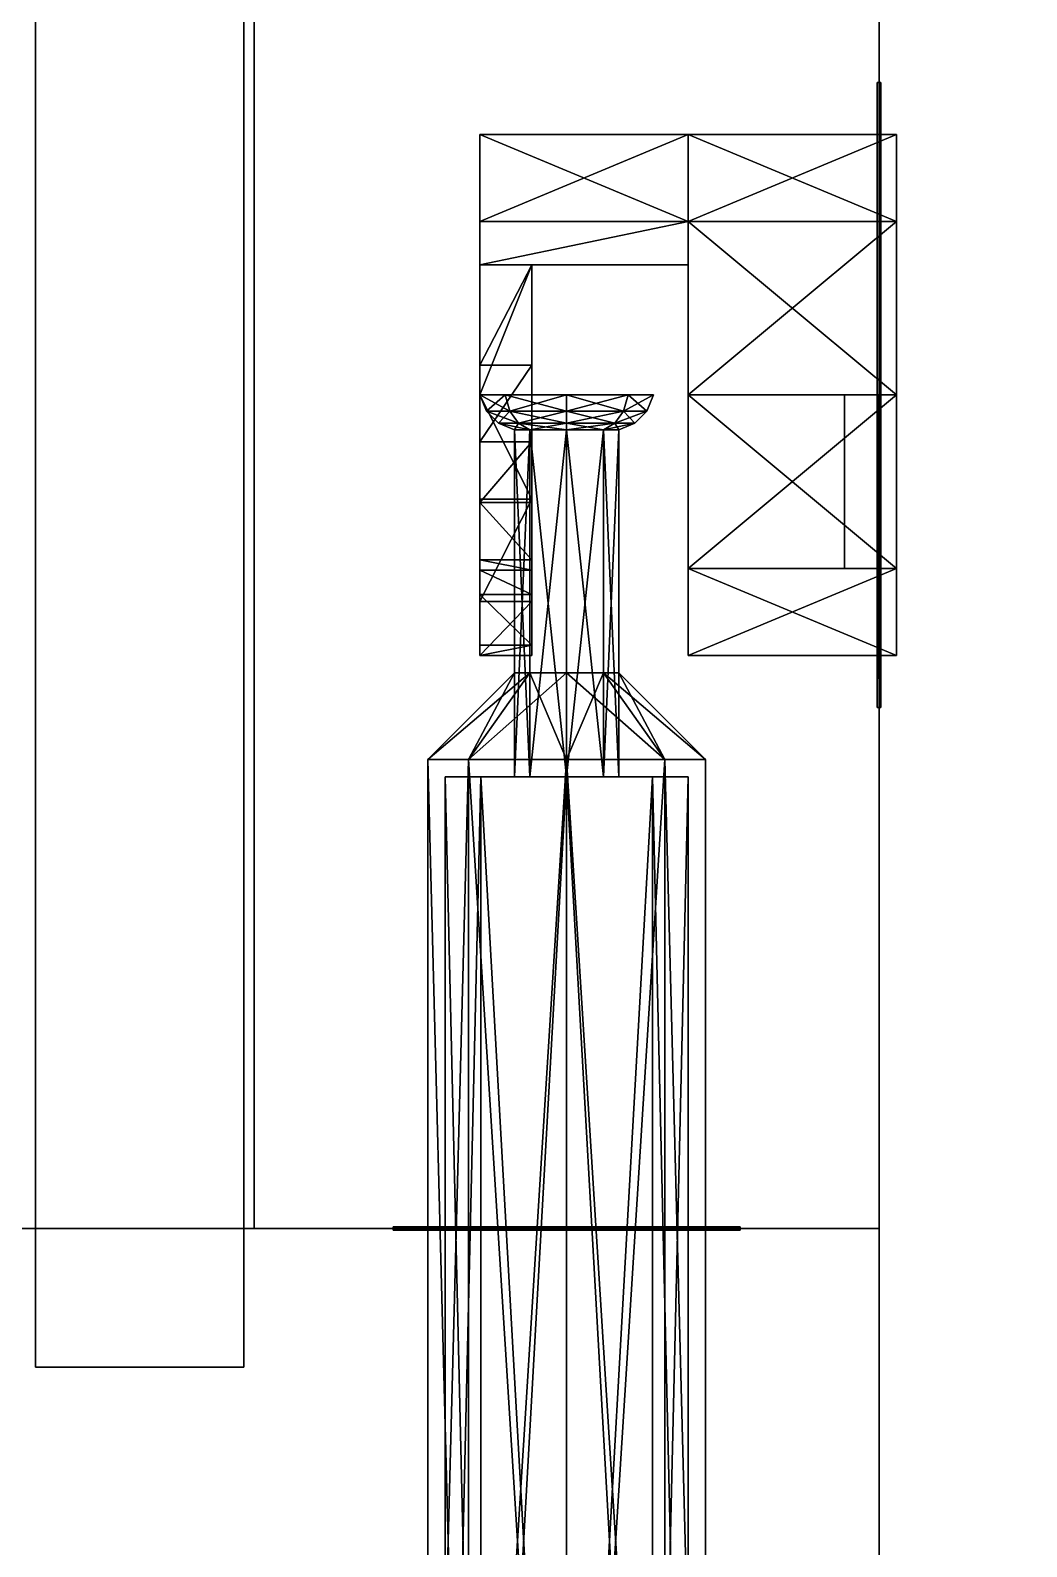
# Model space of a CAD drawing. Extents: x -150 to 2334, y -150 to 2984.
# Drawn here: x 2139.55 to 2168.25, y 1497.96 to 1541.62 of the extents above; entities that cross this region are included whole.
import ezdxf

# ---------------------------------------------------------------- set-up
doc = ezdxf.new("R2010")
doc.units = 0
for name, color, linetype in [('LAYER0', 7, 'CONTINUOUS'), ('LAYER193', 7, 'CONTINUOUS'), ('LAYER276', 7, 'CONTINUOUS'), ('LAYER311', 7, 'CONTINUOUS'), ('LAYER320', 7, 'CONTINUOUS'), ('LAYER323', 7, 'CONTINUOUS'), ('LAYER5', 7, 'CONTINUOUS'), ('LAYER718', 9, 'CONTINUOUS'), ('LAYER720', 7, 'CONTINUOUS'), ('LAYER721', 7, 'CONTINUOUS'), ('LAYER722', 254, 'CONTINUOUS'), ('LAYER724', 7, 'CONTINUOUS')]:
    doc.layers.add(name, color=color, linetype=linetype)

msp = doc.modelspace()

# ---------------------------------------------------------------- linework, layer by layer
at = {"layer": 'LAYER0', "invisible_edges": 1}
for points in [[(2334, 2984, -5), (-150, -150, -5), (-150, 2984, -5), (2334, 2984, -5)], [(-150, -150, -5), (2334, 2984, -5), (2334, -150, -5), (-150, -150, -5)], [(2334, -150), (-150, 2984), (-150, -150), (2334, -150)], [(-150, 2984), (2334, -150), (2334, 2984), (-150, 2984)]]:
    msp.add_3dface(points, dxfattribs=at)
at = {"layer": 'LAYER193', "invisible_edges": 1}
for points in [[(2164, 1507.125), (1614, 1489.125), (1614, 1507.125), (2164, 1507.125)], [(1614, 1489.125), (2164, 1507.125), (2164, 1489.125), (1614, 1489.125)], [(2164, 1489.125, 2350), (1614, 1507.125, 2350), (1614, 1489.125, 2350), (2164, 1489.125, 2350)], [(1614, 1507.125, 2350), (2164, 1489.125, 2350), (2164, 1507.125, 2350), (1614, 1507.125, 2350)], [(1614, 1507.125, 2350), (2164, 1507.125), (1614, 1507.125), (1614, 1507.125, 2350)], [(2164, 1507.125), (1614, 1507.125, 2350), (2164, 1507.125, 2350), (2164, 1507.125)], [(2164, 1507.125), (2164, 1489.125, 2350), (2164, 1489.125), (2164, 1507.125)], [(2164, 1489.125, 2350), (2164, 1507.125), (2164, 1507.125, 2350), (2164, 1489.125, 2350)]]:
    msp.add_3dface(points, dxfattribs=at)
at = {"layer": 'LAYER276', "invisible_edges": 1}
for points in [[(2164, 1507.122, 80), (1614, 2219.792, 80), (2164, 2219.792, 80), (2164, 1507.122, 80)], [(1614, 2219.792, 80), (2164, 1507.122, 80), (1614, 1507.122, 80), (1614, 2219.792, 80)], [(1614, 1507.122, 98), (2164, 2219.792, 98), (1614, 2219.792, 98), (1614, 1507.122, 98)], [(2164, 2219.792, 98), (1614, 1507.122, 98), (2164, 1507.122, 98), (2164, 2219.792, 98)], [(2164, 2219.792, 98), (2164, 1507.122, 80), (2164, 2219.792, 80), (2164, 2219.792, 98)], [(2164, 1507.122, 80), (2164, 2219.792, 98), (2164, 1507.122, 98), (2164, 1507.122, 80)], [(2164, 1507.122, 80), (1614, 1507.122, 98), (1614, 1507.122, 80), (2164, 1507.122, 80)], [(1614, 1507.122, 98), (2164, 1507.122, 80), (2164, 1507.122, 98), (1614, 1507.122, 98)]]:
    msp.add_3dface(points, dxfattribs=at)
at = {"layer": 'LAYER311', "invisible_edges": 1}
for points in [[(2164, 2219.792, 2349), (1614, 1507.122, 2349), (2164, 1507.122, 2349), (2164, 2219.792, 2349)], [(1614, 1507.122, 2349), (2164, 2219.792, 2349), (1614, 2219.792, 2349), (1614, 1507.122, 2349)], [(1614, 2219.792, 2331), (2164, 1507.122, 2331), (1614, 1507.122, 2331), (1614, 2219.792, 2331)], [(2164, 1507.122, 2331), (1614, 2219.792, 2331), (2164, 2219.792, 2331), (2164, 1507.122, 2331)], [(2164, 1507.122, 2331), (2164, 2219.792, 2349), (2164, 1507.122, 2349), (2164, 1507.122, 2331)], [(2164, 2219.792, 2349), (2164, 1507.122, 2331), (2164, 2219.792, 2331), (2164, 2219.792, 2349)], [(2164, 1507.122, 2331), (1614, 1507.122, 2349), (1614, 1507.122, 2331), (2164, 1507.122, 2331)], [(1614, 1507.122, 2349), (2164, 1507.122, 2331), (2164, 1507.122, 2349), (1614, 1507.122, 2349)]]:
    msp.add_3dface(points, dxfattribs=at)
at = {"layer": 'LAYER320', "invisible_edges": 1}
for points in [[(2139.7, 1503.125, 2335), (2139.7, 2223.795, 94), (2139.7, 1503.125, 94), (2139.7, 1503.125, 2335)], [(2139.7, 2223.795, 94), (2139.7, 1503.125, 2335), (2139.7, 2223.795, 2335), (2139.7, 2223.795, 94)], [(2145.7, 1503.125, 94), (2139.7, 2223.795, 94), (2145.7, 2223.795, 94), (2145.7, 1503.125, 94)], [(2139.7, 2223.795, 94), (2145.7, 1503.125, 94), (2139.7, 1503.125, 94), (2139.7, 2223.795, 94)], [(2139.7, 1503.125, 2335), (2145.7, 2223.795, 2335), (2139.7, 2223.795, 2335), (2139.7, 1503.125, 2335)], [(2145.7, 2223.795, 2335), (2139.7, 1503.125, 2335), (2145.7, 1503.125, 2335), (2145.7, 2223.795, 2335)], [(2145.7, 2223.795, 2335), (2145.7, 1503.125, 94), (2145.7, 2223.795, 94), (2145.7, 2223.795, 2335)], [(2145.7, 1503.125, 94), (2145.7, 2223.795, 2335), (2145.7, 1503.125, 2335), (2145.7, 1503.125, 94)], [(2145.7, 1503.125, 94), (2139.7, 1503.125, 2335), (2139.7, 1503.125, 94), (2145.7, 1503.125, 94)], [(2139.7, 1503.125, 2335), (2145.7, 1503.125, 94), (2145.7, 1503.125, 2335), (2139.7, 1503.125, 2335)]]:
    msp.add_3dface(points, dxfattribs=at)
at = {"layer": 'LAYER323', "invisible_edges": 1}
for points in [[(2146, 1507.122, 1154.5), (2164, 2219.792, 1154.5), (2164, 1507.122, 1154.5), (2146, 1507.122, 1154.5)], [(2164, 2219.792, 1154.5), (2146, 1507.122, 1154.5), (2146, 2219.792, 1154.5), (2164, 2219.792, 1154.5)], [(2146, 2219.792, 1274.5), (2164, 1507.122, 1274.5), (2164, 2219.792, 1274.5), (2146, 2219.792, 1274.5)], [(2164, 1507.122, 1274.5), (2146, 2219.792, 1274.5), (2146, 1507.122, 1274.5), (2164, 1507.122, 1274.5)], [(2146, 1507.122, 1154.5), (2146, 2219.792, 1274.5), (2146, 2219.792, 1154.5), (2146, 1507.122, 1154.5)], [(2146, 2219.792, 1274.5), (2146, 1507.122, 1154.5), (2146, 1507.122, 1274.5), (2146, 2219.792, 1274.5)], [(2164, 1507.122, 1274.5), (2164, 2219.792, 1154.5), (2164, 2219.792, 1274.5), (2164, 1507.122, 1274.5)], [(2164, 2219.792, 1154.5), (2164, 1507.122, 1274.5), (2164, 1507.122, 1154.5), (2164, 2219.792, 1154.5)], [(2164, 1507.122, 1274.5), (2146, 1507.122, 1154.5), (2164, 1507.122, 1154.5), (2164, 1507.122, 1274.5)], [(2146, 1507.122, 1154.5), (2164, 1507.122, 1274.5), (2146, 1507.122, 1274.5), (2146, 1507.122, 1154.5)]]:
    msp.add_3dface(points, dxfattribs=at)
at = {"layer": 'LAYER5'}
for points, invisible_edges in [([(2164, 2814), (2184, 2834), (2164, 20), (2164, 2814)], 3), ([(2184, 0), (2164, 20), (2184, 2834), (2184, 0)], 3), ([(2184, 2834, 100), (2164, 2814, 100), (2184, 0, 100), (2184, 2834, 100)], 3), ([(2164, 2814, 100), (2164, 20), (2164, 20, 100), (2164, 2814, 100)], 1), ([(2164, 20), (2164, 2814, 100), (2164, 2814), (2164, 20)], 1), ([(2164, 20, 100), (2184, 0, 100), (2164, 2814, 100), (2164, 20, 100)], 3)]:
    msp.add_3dface(points, dxfattribs=dict(at, invisible_edges=invisible_edges))
at = {"layer": 'LAYER718'}
for points in [[(2155, 1531.125, 1189), (2153.232, 1531.125, 1184.732), (2152.5, 1531.125, 1186.5), (2155, 1531.125, 1189)], [(2155, 1531.125, 1189), (2152.5, 1531.125, 1186.5), (2153.232, 1531.125, 1188.268), (2155, 1531.125, 1189)], [(2152.687, 1530.663, 1186.5), (2153.364, 1530.663, 1188.136), (2152.5, 1531.125, 1186.5), (2152.687, 1530.663, 1186.5)], [(2152.5, 1531.125, 1186.5), (2153.364, 1530.663, 1188.136), (2153.232, 1531.125, 1188.268), (2152.5, 1531.125, 1186.5)], [(2153.232, 1531.125, 1184.732), (2152.687, 1530.663, 1186.5), (2152.5, 1531.125, 1186.5), (2153.232, 1531.125, 1184.732)], [(2153.364, 1530.663, 1184.864), (2152.687, 1530.663, 1186.5), (2153.232, 1531.125, 1184.732), (2153.364, 1530.663, 1184.864)], [(2155, 1531.125, 1189), (2155, 1531.125, 1184), (2153.232, 1531.125, 1184.732), (2155, 1531.125, 1189)], [(2153.364, 1530.663, 1188.136), (2155, 1530.663, 1188.814), (2153.232, 1531.125, 1188.268), (2153.364, 1530.663, 1188.136)], [(2153.232, 1531.125, 1188.268), (2155, 1530.663, 1188.814), (2155, 1531.125, 1189), (2153.232, 1531.125, 1188.268)], [(2155, 1531.125, 1184), (2153.364, 1530.663, 1184.864), (2153.232, 1531.125, 1184.732), (2155, 1531.125, 1184)], [(2155, 1530.663, 1184.186), (2153.364, 1530.663, 1184.864), (2155, 1531.125, 1184), (2155, 1530.663, 1184.186)], [(2157.5, 1531.125, 1186.5), (2156.768, 1531.125, 1184.732), (2155, 1531.125, 1184), (2157.5, 1531.125, 1186.5)], [(2157.5, 1531.125, 1186.5), (2155, 1531.125, 1184), (2156.768, 1531.125, 1188.268), (2157.5, 1531.125, 1186.5)], [(2156.768, 1531.125, 1188.268), (2155, 1531.125, 1184), (2155, 1531.125, 1189), (2156.768, 1531.125, 1188.268)], [(2155, 1530.663, 1188.814), (2156.636, 1530.663, 1188.136), (2155, 1531.125, 1189), (2155, 1530.663, 1188.814)], [(2155, 1531.125, 1189), (2156.636, 1530.663, 1188.136), (2156.768, 1531.125, 1188.268), (2155, 1531.125, 1189)], [(2156.636, 1530.663, 1184.864), (2155, 1530.663, 1184.186), (2156.768, 1531.125, 1184.732), (2156.636, 1530.663, 1184.864)], [(2156.768, 1531.125, 1184.732), (2155, 1530.663, 1184.186), (2155, 1531.125, 1184), (2156.768, 1531.125, 1184.732)], [(2156.636, 1530.663, 1188.136), (2157.313, 1530.663, 1186.5), (2156.768, 1531.125, 1188.268), (2156.636, 1530.663, 1188.136)], [(2157.313, 1530.663, 1186.5), (2156.636, 1530.663, 1184.864), (2157.5, 1531.125, 1186.5), (2157.313, 1530.663, 1186.5)], [(2157.5, 1531.125, 1186.5), (2156.636, 1530.663, 1184.864), (2156.768, 1531.125, 1184.732), (2157.5, 1531.125, 1186.5)], [(2156.768, 1531.125, 1188.268), (2157.313, 1530.663, 1186.5), (2157.5, 1531.125, 1186.5), (2156.768, 1531.125, 1188.268)], [(2153.038, 1530.311, 1186.5), (2153.613, 1530.311, 1187.887), (2152.687, 1530.663, 1186.5), (2153.038, 1530.311, 1186.5)], [(2152.687, 1530.663, 1186.5), (2153.613, 1530.311, 1187.887), (2153.364, 1530.663, 1188.136), (2152.687, 1530.663, 1186.5)], [(2153.364, 1530.663, 1184.864), (2153.038, 1530.311, 1186.5), (2152.687, 1530.663, 1186.5), (2153.364, 1530.663, 1184.864)], [(2153.613, 1530.311, 1185.113), (2153.038, 1530.311, 1186.5), (2153.364, 1530.663, 1184.864), (2153.613, 1530.311, 1185.113)], [(2153.613, 1530.311, 1187.887), (2155, 1530.311, 1188.462), (2153.364, 1530.663, 1188.136), (2153.613, 1530.311, 1187.887)], [(2153.364, 1530.663, 1188.136), (2155, 1530.311, 1188.462), (2155, 1530.663, 1188.814), (2153.364, 1530.663, 1188.136)], [(2155, 1530.663, 1184.186), (2153.613, 1530.311, 1185.113), (2153.364, 1530.663, 1184.864), (2155, 1530.663, 1184.186)], [(2155, 1530.311, 1184.538), (2153.613, 1530.311, 1185.113), (2155, 1530.663, 1184.186), (2155, 1530.311, 1184.538)], [(2155, 1530.311, 1188.462), (2156.387, 1530.311, 1187.887), (2155, 1530.663, 1188.814), (2155, 1530.311, 1188.462)], [(2155, 1530.663, 1188.814), (2156.387, 1530.311, 1187.887), (2156.636, 1530.663, 1188.136), (2155, 1530.663, 1188.814)], [(2156.387, 1530.311, 1185.113), (2155, 1530.311, 1184.538), (2156.636, 1530.663, 1184.864), (2156.387, 1530.311, 1185.113)], [(2156.636, 1530.663, 1184.864), (2155, 1530.311, 1184.538), (2155, 1530.663, 1184.186), (2156.636, 1530.663, 1184.864)], [(2156.387, 1530.311, 1187.887), (2156.962, 1530.311, 1186.5), (2156.636, 1530.663, 1188.136), (2156.387, 1530.311, 1187.887)], [(2156.962, 1530.311, 1186.5), (2156.387, 1530.311, 1185.113), (2157.313, 1530.663, 1186.5), (2156.962, 1530.311, 1186.5)], [(2157.313, 1530.663, 1186.5), (2156.387, 1530.311, 1185.113), (2156.636, 1530.663, 1184.864), (2157.313, 1530.663, 1186.5)], [(2156.636, 1530.663, 1188.136), (2156.962, 1530.311, 1186.5), (2157.313, 1530.663, 1186.5), (2156.636, 1530.663, 1188.136)], [(2153.5, 1530.125, 1186.5), (2153.939, 1530.125, 1187.561), (2153.038, 1530.311, 1186.5), (2153.5, 1530.125, 1186.5)], [(2153.038, 1530.311, 1186.5), (2153.939, 1530.125, 1187.561), (2153.613, 1530.311, 1187.887), (2153.038, 1530.311, 1186.5)], [(2153.613, 1530.311, 1185.113), (2153.5, 1530.125, 1186.5), (2153.038, 1530.311, 1186.5), (2153.613, 1530.311, 1185.113)], [(2153.939, 1530.125, 1185.439), (2153.5, 1530.125, 1186.5), (2153.613, 1530.311, 1185.113), (2153.939, 1530.125, 1185.439)], [(2153.939, 1530.125, 1185.439), (2153.939, 1520.125, 1185.439), (2153.5, 1530.125, 1186.5), (2153.939, 1530.125, 1185.439)], [(2153.5, 1530.125, 1186.5), (2153.939, 1520.125, 1185.439), (2153.5, 1520.125, 1186.5), (2153.5, 1530.125, 1186.5)], [(2153.5, 1530.125, 1186.5), (2153.5, 1520.125, 1186.5), (2153.939, 1530.125, 1187.561), (2153.5, 1530.125, 1186.5)], [(2153.939, 1530.125, 1187.561), (2153.5, 1520.125, 1186.5), (2153.939, 1520.125, 1187.561), (2153.939, 1530.125, 1187.561)], [(2153.939, 1530.125, 1187.561), (2155, 1530.125, 1188), (2153.613, 1530.311, 1187.887), (2153.939, 1530.125, 1187.561)], [(2153.613, 1530.311, 1187.887), (2155, 1530.125, 1188), (2155, 1530.311, 1188.462), (2153.613, 1530.311, 1187.887)], [(2155, 1530.311, 1184.538), (2153.939, 1530.125, 1185.439), (2153.613, 1530.311, 1185.113), (2155, 1530.311, 1184.538)], [(2155, 1530.125, 1185), (2153.939, 1530.125, 1185.439), (2155, 1530.311, 1184.538), (2155, 1530.125, 1185)], [(2155, 1530.125, 1185), (2155, 1520.125, 1185), (2153.939, 1530.125, 1185.439), (2155, 1530.125, 1185)], [(2153.939, 1530.125, 1185.439), (2155, 1520.125, 1185), (2153.939, 1520.125, 1185.439), (2153.939, 1530.125, 1185.439)], [(2153.939, 1530.125, 1187.561), (2153.939, 1520.125, 1187.561), (2155, 1530.125, 1188), (2153.939, 1530.125, 1187.561)], [(2155, 1530.125, 1188), (2153.939, 1520.125, 1187.561), (2155, 1520.125, 1188), (2155, 1530.125, 1188)], [(2155, 1530.125, 1188), (2156.061, 1530.125, 1187.561), (2155, 1530.311, 1188.462), (2155, 1530.125, 1188)], [(2155, 1530.311, 1188.462), (2156.061, 1530.125, 1187.561), (2156.387, 1530.311, 1187.887), (2155, 1530.311, 1188.462)], [(2156.061, 1530.125, 1185.439), (2155, 1530.125, 1185), (2156.387, 1530.311, 1185.113), (2156.061, 1530.125, 1185.439)], [(2156.387, 1530.311, 1185.113), (2155, 1530.125, 1185), (2155, 1530.311, 1184.538), (2156.387, 1530.311, 1185.113)], [(2155, 1530.125, 1188), (2155, 1520.125, 1188), (2156.061, 1530.125, 1187.561), (2155, 1530.125, 1188)], [(2156.061, 1530.125, 1187.561), (2155, 1520.125, 1188), (2156.061, 1520.125, 1187.561), (2156.061, 1530.125, 1187.561)], [(2156.061, 1530.125, 1185.439), (2156.061, 1520.125, 1185.439), (2155, 1530.125, 1185), (2156.061, 1530.125, 1185.439)], [(2155, 1530.125, 1185), (2156.061, 1520.125, 1185.439), (2155, 1520.125, 1185), (2155, 1530.125, 1185)], [(2156.061, 1530.125, 1187.561), (2156.5, 1530.125, 1186.5), (2156.387, 1530.311, 1187.887), (2156.061, 1530.125, 1187.561)], [(2156.5, 1530.125, 1186.5), (2156.061, 1530.125, 1185.439), (2156.962, 1530.311, 1186.5), (2156.5, 1530.125, 1186.5)], [(2156.962, 1530.311, 1186.5), (2156.061, 1530.125, 1185.439), (2156.387, 1530.311, 1185.113), (2156.962, 1530.311, 1186.5)], [(2156.061, 1530.125, 1187.561), (2156.061, 1520.125, 1187.561), (2156.5, 1530.125, 1186.5), (2156.061, 1530.125, 1187.561)], [(2156.5, 1530.125, 1186.5), (2156.061, 1520.125, 1187.561), (2156.5, 1520.125, 1186.5), (2156.5, 1530.125, 1186.5)], [(2156.5, 1530.125, 1186.5), (2156.5, 1520.125, 1186.5), (2156.061, 1530.125, 1185.439), (2156.5, 1530.125, 1186.5)], [(2156.061, 1530.125, 1185.439), (2156.5, 1520.125, 1186.5), (2156.061, 1520.125, 1185.439), (2156.061, 1530.125, 1185.439)], [(2156.387, 1530.311, 1187.887), (2156.5, 1530.125, 1186.5), (2156.962, 1530.311, 1186.5), (2156.387, 1530.311, 1187.887)], [(2152.525, 1520.125, 1188.975), (2152.525, 1520.125, 1184.025), (2151.5, 1520.125, 1186.5), (2152.525, 1520.125, 1188.975)], [(2152.525, 1520.125, 1184.025), (2152.525, 1476.125, 1184.025), (2151.5, 1476.125, 1186.5), (2152.525, 1520.125, 1184.025)], [(2152.525, 1520.125, 1184.025), (2151.5, 1476.125, 1186.5), (2151.5, 1520.125, 1186.5), (2152.525, 1520.125, 1184.025)], [(2151.5, 1520.125, 1186.5), (2151.5, 1476.125, 1186.5), (2152.525, 1476.125, 1188.975), (2151.5, 1520.125, 1186.5)], [(2151.5, 1520.125, 1186.5), (2152.525, 1476.125, 1188.975), (2152.525, 1520.125, 1188.975), (2151.5, 1520.125, 1186.5)], [(2157.475, 1520.125, 1188.975), (2155, 1520.125, 1183), (2152.525, 1520.125, 1184.025), (2157.475, 1520.125, 1188.975)], [(2157.475, 1520.125, 1188.975), (2152.525, 1520.125, 1184.025), (2155, 1520.125, 1190), (2157.475, 1520.125, 1188.975)], [(2155, 1520.125, 1190), (2152.525, 1520.125, 1184.025), (2152.525, 1520.125, 1188.975), (2155, 1520.125, 1190)], [(2155, 1520.125, 1183), (2155, 1476.125, 1183), (2152.525, 1476.125, 1184.025), (2155, 1520.125, 1183)], [(2155, 1520.125, 1183), (2152.525, 1476.125, 1184.025), (2152.525, 1520.125, 1184.025), (2155, 1520.125, 1183)], [(2152.525, 1520.125, 1188.975), (2152.525, 1476.125, 1188.975), (2155, 1476.125, 1190), (2152.525, 1520.125, 1188.975)], [(2152.525, 1520.125, 1188.975), (2155, 1476.125, 1190), (2155, 1520.125, 1190), (2152.525, 1520.125, 1188.975)], [(2157.475, 1520.125, 1188.975), (2157.475, 1520.125, 1184.025), (2155, 1520.125, 1183), (2157.475, 1520.125, 1188.975)], [(2155, 1520.125, 1190), (2155, 1476.125, 1190), (2157.475, 1476.125, 1188.975), (2155, 1520.125, 1190)], [(2155, 1520.125, 1190), (2157.475, 1476.125, 1188.975), (2157.475, 1520.125, 1188.975), (2155, 1520.125, 1190)], [(2157.475, 1520.125, 1184.025), (2157.475, 1476.125, 1184.025), (2155, 1476.125, 1183), (2157.475, 1520.125, 1184.025)], [(2157.475, 1520.125, 1184.025), (2155, 1476.125, 1183), (2155, 1520.125, 1183), (2157.475, 1520.125, 1184.025)], [(2158.5, 1520.125, 1186.5), (2157.475, 1520.125, 1184.025), (2157.475, 1520.125, 1188.975), (2158.5, 1520.125, 1186.5)], [(2157.475, 1520.125, 1188.975), (2157.475, 1476.125, 1188.975), (2158.5, 1476.125, 1186.5), (2157.475, 1520.125, 1188.975)], [(2157.475, 1520.125, 1188.975), (2158.5, 1476.125, 1186.5), (2158.5, 1520.125, 1186.5), (2157.475, 1520.125, 1188.975)], [(2158.5, 1520.125, 1186.5), (2158.5, 1476.125, 1186.5), (2157.475, 1476.125, 1184.025), (2158.5, 1520.125, 1186.5)], [(2158.5, 1520.125, 1186.5), (2157.475, 1476.125, 1184.025), (2157.475, 1520.125, 1184.025), (2158.5, 1520.125, 1186.5)], [(2150, 1507.175, 1191.5), (2160, 1507.175, 1191.5), (2150, 1507.175, 1181.5), (2150, 1507.175, 1191.5)], [(2150, 1507.175, 1181.5), (2160, 1507.175, 1191.5), (2160, 1507.175, 1181.5), (2150, 1507.175, 1181.5)], [(2150, 1507.075, 1191.5), (2150, 1507.175, 1191.5), (2150, 1507.075, 1181.5), (2150, 1507.075, 1191.5)], [(2150, 1507.075, 1181.5), (2150, 1507.175, 1191.5), (2150, 1507.175, 1181.5), (2150, 1507.075, 1181.5)], [(2150, 1507.175, 1181.5), (2150, 1507.075, 1181.5), (2160, 1507.175, 1181.5), (2150, 1507.175, 1181.5)], [(2160, 1507.175, 1181.5), (2150, 1507.075, 1181.5), (2160, 1507.075, 1181.5), (2160, 1507.175, 1181.5)], [(2160, 1507.175, 1191.5), (2160, 1507.075, 1191.5), (2150, 1507.175, 1191.5), (2160, 1507.175, 1191.5)], [(2150, 1507.175, 1191.5), (2160, 1507.075, 1191.5), (2150, 1507.075, 1191.5), (2150, 1507.175, 1191.5)], [(2160, 1507.075, 1191.5), (2150, 1507.075, 1191.5), (2150, 1507.075, 1181.5), (2160, 1507.075, 1191.5)], [(2160, 1507.075, 1191.5), (2150, 1507.075, 1181.5), (2160, 1507.075, 1181.5), (2160, 1507.075, 1191.5)], [(2160, 1507.075, 1181.5), (2160, 1507.175, 1181.5), (2160, 1507.075, 1191.5), (2160, 1507.075, 1181.5)], [(2160, 1507.075, 1191.5), (2160, 1507.175, 1181.5), (2160, 1507.175, 1191.5), (2160, 1507.075, 1191.5)]]:
    msp.add_3dface(points, dxfattribs=at)
at = {"layer": 'LAYER720', "invisible_edges": 1}
for points in [[(2163, 1531.125, 1186.5), (2164, 1531.125, 1181.5), (2163, 1531.125, 1181.5), (2163, 1531.125, 1186.5)], [(2164, 1531.125, 1181.5), (2163, 1531.125, 1186.5), (2164, 1531.125, 1186.5), (2164, 1531.125, 1181.5)], [(2163, 1526.125, 1181.5), (2164, 1531.125, 1181.5), (2164, 1526.125, 1181.5), (2163, 1526.125, 1181.5)], [(2164, 1531.125, 1181.5), (2163, 1526.125, 1181.5), (2163, 1531.125, 1181.5), (2164, 1531.125, 1181.5)], [(2163, 1531.125, 1186.5), (2164, 1526.125, 1186.5), (2164, 1531.125, 1186.5), (2163, 1531.125, 1186.5)], [(2164, 1526.125, 1186.5), (2163, 1531.125, 1186.5), (2163, 1526.125, 1186.5), (2164, 1526.125, 1186.5)], [(2163, 1526.125, 1181.5), (2163, 1531.125, 1186.5), (2163, 1531.125, 1181.5), (2163, 1526.125, 1181.5)], [(2163, 1531.125, 1186.5), (2163, 1526.125, 1181.5), (2163, 1526.125, 1186.5), (2163, 1531.125, 1186.5)], [(2164, 1526.125, 1186.5), (2164, 1531.125, 1181.5), (2164, 1531.125, 1186.5), (2164, 1526.125, 1186.5)], [(2164, 1531.125, 1181.5), (2164, 1526.125, 1186.5), (2164, 1526.125, 1181.5), (2164, 1531.125, 1181.5)], [(2164, 1526.125, 1186.5), (2163, 1526.125, 1181.5), (2164, 1526.125, 1181.5), (2164, 1526.125, 1186.5)], [(2163, 1526.125, 1181.5), (2164, 1526.125, 1186.5), (2163, 1526.125, 1186.5), (2163, 1526.125, 1181.5)]]:
    msp.add_3dface(points, dxfattribs=at)
at = {"layer": 'LAYER721', "invisible_edges": 1}
for points in [[(2163, 1531.125, 1186.5), (2164, 1531.125, 1181.5), (2163, 1531.125, 1181.5), (2163, 1531.125, 1186.5)], [(2164, 1531.125, 1181.5), (2163, 1531.125, 1186.5), (2164, 1531.125, 1186.5), (2164, 1531.125, 1181.5)], [(2163, 1526.125, 1181.5), (2164, 1531.125, 1181.5), (2164, 1526.125, 1181.5), (2163, 1526.125, 1181.5)], [(2164, 1531.125, 1181.5), (2163, 1526.125, 1181.5), (2163, 1531.125, 1181.5), (2164, 1531.125, 1181.5)], [(2163, 1531.125, 1186.5), (2164, 1526.125, 1186.5), (2164, 1531.125, 1186.5), (2163, 1531.125, 1186.5)], [(2164, 1526.125, 1186.5), (2163, 1531.125, 1186.5), (2163, 1526.125, 1186.5), (2164, 1526.125, 1186.5)], [(2163, 1526.125, 1181.5), (2163, 1531.125, 1186.5), (2163, 1531.125, 1181.5), (2163, 1526.125, 1181.5)], [(2163, 1531.125, 1186.5), (2163, 1526.125, 1181.5), (2163, 1526.125, 1186.5), (2163, 1531.125, 1186.5)], [(2164, 1526.125, 1186.5), (2164, 1531.125, 1181.5), (2164, 1531.125, 1186.5), (2164, 1526.125, 1186.5)], [(2164, 1531.125, 1181.5), (2164, 1526.125, 1186.5), (2164, 1526.125, 1181.5), (2164, 1531.125, 1181.5)], [(2164, 1526.125, 1186.5), (2163, 1526.125, 1181.5), (2164, 1526.125, 1181.5), (2164, 1526.125, 1186.5)], [(2163, 1526.125, 1181.5), (2164, 1526.125, 1186.5), (2163, 1526.125, 1186.5), (2163, 1526.125, 1181.5)]]:
    msp.add_3dface(points, dxfattribs=at)
at = {"layer": 'LAYER722'}
for points in [[(2163.95, 1540.125, 1177.5), (2164.05, 1540.125, 1177.5), (2163.95, 1522.125, 1177.5), (2163.95, 1540.125, 1177.5)], [(2163.95, 1522.125, 1177.5), (2164.05, 1540.125, 1177.5), (2164.05, 1522.125, 1177.5), (2163.95, 1522.125, 1177.5)], [(2163.95, 1540.125, 1195.5), (2164.05, 1540.125, 1195.5), (2163.95, 1540.125, 1177.5), (2163.95, 1540.125, 1195.5)], [(2163.95, 1540.125, 1177.5), (2164.05, 1540.125, 1195.5), (2164.05, 1540.125, 1177.5), (2163.95, 1540.125, 1177.5)], [(2164.05, 1522.125, 1195.5), (2163.95, 1522.125, 1195.5), (2164.05, 1540.125, 1195.5), (2164.05, 1522.125, 1195.5)], [(2164.05, 1540.125, 1195.5), (2163.95, 1522.125, 1195.5), (2163.95, 1540.125, 1195.5), (2164.05, 1540.125, 1195.5)], [(2163.95, 1540.125, 1177.5), (2163.95, 1522.125, 1177.5), (2163.95, 1540.125, 1195.5), (2163.95, 1540.125, 1177.5)], [(2163.95, 1540.125, 1195.5), (2163.95, 1522.125, 1177.5), (2163.95, 1522.125, 1195.5), (2163.95, 1540.125, 1195.5)], [(2164.05, 1540.125, 1195.5), (2164.05, 1522.125, 1195.5), (2164.05, 1540.125, 1177.5), (2164.05, 1540.125, 1195.5)], [(2164.05, 1540.125, 1177.5), (2164.05, 1522.125, 1195.5), (2164.05, 1522.125, 1177.5), (2164.05, 1540.125, 1177.5)], [(2152.5, 1536.118, 1181.507), (2152.5, 1538.625, 1186.5), (2158.5, 1536.118, 1181.507), (2152.5, 1536.118, 1181.507)], [(2158.5, 1536.118, 1181.507), (2152.5, 1538.625, 1186.5), (2158.5, 1538.625, 1186.5), (2158.5, 1536.118, 1181.507)], [(2152.5, 1538.625, 1186.5), (2152.5, 1536.118, 1191.493), (2158.5, 1538.625, 1186.5), (2152.5, 1538.625, 1186.5)], [(2158.5, 1538.625, 1186.5), (2152.5, 1536.118, 1191.493), (2158.5, 1536.118, 1191.493), (2158.5, 1538.625, 1186.5)], [(2152.5, 1534.875, 1186.719), (2152.5, 1534.875, 1192.446), (2152.5, 1538.625, 1186.5), (2152.5, 1534.875, 1186.719)], [(2152.5, 1538.625, 1186.5), (2152.5, 1534.875, 1192.446), (2152.5, 1536.118, 1191.493), (2152.5, 1538.625, 1186.5)], [(2152.5, 1534.875, 1186.719), (2152.5, 1538.625, 1186.5), (2152.5, 1534.875, 1180.993), (2152.5, 1534.875, 1186.719)], [(2152.5, 1534.875, 1180.993), (2152.5, 1538.625, 1186.5), (2152.5, 1536.118, 1181.507), (2152.5, 1534.875, 1180.993)], [(2158.5, 1538.625, 1186.5), (2164.5, 1538.625, 1186.5), (2158.5, 1536.118, 1181.507), (2158.5, 1538.625, 1186.5)], [(2158.5, 1536.118, 1181.507), (2164.5, 1538.625, 1186.5), (2164.5, 1536.118, 1181.507), (2158.5, 1536.118, 1181.507)], [(2158.5, 1536.118, 1191.493), (2158.5, 1538.625, 1186.5), (2158.5, 1531.125, 1194), (2158.5, 1536.118, 1191.493)], [(2158.5, 1531.125, 1194), (2158.5, 1538.625, 1186.5), (2158.5, 1526.132, 1191.493), (2158.5, 1531.125, 1194)], [(2158.5, 1538.625, 1186.5), (2158.5, 1536.118, 1181.507), (2158.5, 1526.132, 1191.493), (2158.5, 1538.625, 1186.5)], [(2158.5, 1536.118, 1181.507), (2158.5, 1538.625, 1186.5), (2158.5, 1534.875, 1180.993), (2158.5, 1536.118, 1181.507)], [(2158.5, 1534.875, 1180.993), (2158.5, 1538.625, 1186.5), (2158.5, 1534.875, 1186.719), (2158.5, 1534.875, 1180.993)], [(2158.5, 1534.875, 1186.719), (2158.5, 1538.625, 1186.5), (2158.5, 1534.875, 1192.446), (2158.5, 1534.875, 1186.719)], [(2158.5, 1534.875, 1192.446), (2158.5, 1538.625, 1186.5), (2158.5, 1536.118, 1191.493), (2158.5, 1534.875, 1192.446)], [(2158.5, 1536.118, 1191.493), (2164.5, 1536.118, 1191.493), (2158.5, 1538.625, 1186.5), (2158.5, 1536.118, 1191.493)], [(2158.5, 1538.625, 1186.5), (2164.5, 1536.118, 1191.493), (2164.5, 1538.625, 1186.5), (2158.5, 1538.625, 1186.5)], [(2164.5, 1538.625, 1186.5), (2164.5, 1526.132, 1181.507), (2164.5, 1536.118, 1181.507), (2164.5, 1538.625, 1186.5)], [(2164.5, 1526.132, 1191.493), (2164.5, 1538.625, 1186.5), (2164.5, 1531.125, 1194), (2164.5, 1526.132, 1191.493)], [(2164.5, 1531.125, 1194), (2164.5, 1538.625, 1186.5), (2164.5, 1536.118, 1191.493), (2164.5, 1531.125, 1194)], [(2164.5, 1536.118, 1181.507), (2164.5, 1538.625, 1186.5), (2164.5, 1523.625, 1186.5), (2164.5, 1536.118, 1181.507)], [(2164.5, 1523.625, 1186.5), (2164.5, 1538.625, 1186.5), (2164.5, 1526.132, 1191.493), (2164.5, 1523.625, 1186.5)], [(2152.5, 1536.118, 1181.507), (2158.5, 1536.118, 1181.507), (2152.5, 1534.875, 1180.993), (2152.5, 1536.118, 1181.507)], [(2152.5, 1534.875, 1180.993), (2158.5, 1536.118, 1181.507), (2158.5, 1534.875, 1180.993), (2152.5, 1534.875, 1180.993)], [(2152.5, 1536.118, 1191.493), (2152.5, 1534.875, 1192.446), (2158.5, 1536.118, 1191.493), (2152.5, 1536.118, 1191.493)], [(2158.5, 1536.118, 1191.493), (2152.5, 1534.875, 1192.446), (2158.5, 1534.875, 1192.446), (2158.5, 1536.118, 1191.493)], [(2158.5, 1536.118, 1181.507), (2164.5, 1536.118, 1181.507), (2158.5, 1531.125, 1179), (2158.5, 1536.118, 1181.507)], [(2158.5, 1531.125, 1179), (2164.5, 1536.118, 1181.507), (2164.5, 1531.125, 1179), (2158.5, 1531.125, 1179)], [(2158.5, 1531.125, 1194), (2164.5, 1531.125, 1194), (2158.5, 1536.118, 1191.493), (2158.5, 1531.125, 1194)], [(2158.5, 1536.118, 1191.493), (2164.5, 1531.125, 1194), (2164.5, 1536.118, 1191.493), (2158.5, 1536.118, 1191.493)], [(2158.5, 1523.625, 1186.5), (2158.5, 1536.118, 1181.507), (2158.5, 1526.132, 1181.507), (2158.5, 1523.625, 1186.5)], [(2158.5, 1526.132, 1181.507), (2158.5, 1536.118, 1181.507), (2158.5, 1531.125, 1179), (2158.5, 1526.132, 1181.507)], [(2158.5, 1526.132, 1191.493), (2158.5, 1536.118, 1181.507), (2158.5, 1523.625, 1186.5), (2158.5, 1526.132, 1191.493)], [(2164.5, 1536.118, 1181.507), (2164.5, 1526.132, 1181.507), (2164.5, 1531.125, 1179), (2164.5, 1536.118, 1181.507)], [(2164.5, 1531.125, 1179), (2164.5, 1536.118, 1181.507), (2164.5, 1526.132, 1181.507), (2164.5, 1531.125, 1179)], [(2164.5, 1526.132, 1181.507), (2164.5, 1536.118, 1181.507), (2164.5, 1523.625, 1186.5), (2164.5, 1526.132, 1181.507)], [(2164.5, 1535.525, 1186.99), (2164.5, 1534.659, 1187.49), (2164.5, 1526.698, 1186.995), (2164.5, 1535.525, 1186.99)], [(2164.5, 1535.525, 1185.99), (2164.5, 1535.525, 1186.99), (2164.5, 1526.698, 1185.984), (2164.5, 1535.525, 1185.99)], [(2164.5, 1526.698, 1185.984), (2164.5, 1535.525, 1186.99), (2164.5, 1526.698, 1186.995), (2164.5, 1526.698, 1185.984)], [(2164.5, 1534.659, 1185.49), (2164.5, 1535.525, 1185.99), (2164.5, 1527.591, 1185.508), (2164.5, 1534.659, 1185.49)], [(2164.5, 1527.591, 1185.508), (2164.5, 1535.525, 1185.99), (2164.5, 1526.698, 1185.984), (2164.5, 1527.591, 1185.508)], [(2152.5, 1534.875, 1190.446), (2154, 1534.875, 1190.446), (2152.5, 1531.984, 1191.111), (2152.5, 1534.875, 1190.446)], [(2152.5, 1531.984, 1191.111), (2154, 1534.875, 1190.446), (2154, 1531.984, 1191.111), (2152.5, 1531.984, 1191.111)], [(2154, 1531.125, 1194), (2154, 1534.875, 1192.446), (2152.5, 1531.125, 1194), (2154, 1531.125, 1194)], [(2152.5, 1531.125, 1194), (2154, 1534.875, 1192.446), (2152.5, 1534.875, 1192.446), (2152.5, 1531.125, 1194)], [(2154, 1534.875, 1192.446), (2154, 1534.875, 1190.446), (2152.5, 1534.875, 1192.446), (2154, 1534.875, 1192.446)], [(2152.5, 1534.875, 1192.446), (2154, 1534.875, 1190.446), (2152.5, 1534.875, 1190.446), (2152.5, 1534.875, 1192.446)], [(2152.5, 1534.875, 1192.446), (2152.5, 1534.875, 1180.993), (2158.5, 1534.875, 1192.446), (2152.5, 1534.875, 1192.446)], [(2158.5, 1534.875, 1192.446), (2152.5, 1534.875, 1180.993), (2158.5, 1534.875, 1180.993), (2158.5, 1534.875, 1192.446)], [(2152.5, 1534.875, 1192.446), (2152.5, 1534.875, 1190.446), (2152.5, 1531.125, 1194), (2152.5, 1534.875, 1192.446)], [(2152.5, 1531.125, 1194), (2152.5, 1534.875, 1190.446), (2152.5, 1531.984, 1191.111), (2152.5, 1531.125, 1194)], [(2154, 1534.875, 1190.446), (2154, 1534.875, 1192.446), (2154, 1531.984, 1191.111), (2154, 1534.875, 1190.446)], [(2154, 1531.984, 1191.111), (2154, 1534.875, 1192.446), (2154, 1531.125, 1194), (2154, 1531.984, 1191.111)], [(2154, 1531.984, 1191.111), (2154, 1534.875, 1190.446), (2154, 1531.125, 1194), (2154, 1531.984, 1191.111)], [(2154, 1531.125, 1194), (2154, 1534.875, 1190.446), (2154, 1534.875, 1192.446), (2154, 1531.125, 1194)], [(2164.5, 1526.698, 1186.995), (2164.5, 1534.659, 1187.49), (2164.5, 1527.571, 1187.507), (2164.5, 1526.698, 1186.995)], [(2152.5, 1531.984, 1191.111), (2154, 1531.984, 1191.111), (2152.5, 1529.78, 1190.699), (2152.5, 1531.984, 1191.111)], [(2152.5, 1529.78, 1190.699), (2154, 1531.984, 1191.111), (2154, 1529.78, 1190.699), (2152.5, 1529.78, 1190.699)], [(2152.5, 1531.125, 1194), (2152.5, 1531.984, 1191.111), (2152.5, 1528.125, 1192.446), (2152.5, 1531.125, 1194)], [(2152.5, 1528.125, 1192.446), (2152.5, 1531.984, 1191.111), (2152.5, 1529.78, 1190.699), (2152.5, 1528.125, 1192.446)], [(2154, 1531.125, 1194), (2154, 1531.984, 1191.111), (2154, 1528.125, 1192.446), (2154, 1531.125, 1194)], [(2154, 1528.125, 1192.446), (2154, 1531.984, 1191.111), (2154, 1529.78, 1190.699), (2154, 1528.125, 1192.446)], [(2154, 1529.78, 1190.699), (2154, 1531.984, 1191.111), (2154, 1528.125, 1192.446), (2154, 1529.78, 1190.699)], [(2154, 1528.125, 1192.446), (2154, 1531.984, 1191.111), (2154, 1531.125, 1194), (2154, 1528.125, 1192.446)], [(2164.5, 1531.631, 1190.907), (2164.5, 1532.125, 1182.945), (2164.5, 1532.143, 1190.034), (2164.5, 1531.631, 1190.907)], [(2164.5, 1531.625, 1182.079), (2164.5, 1532.125, 1182.945), (2164.5, 1531.631, 1190.907), (2164.5, 1531.625, 1182.079)], [(2164.5, 1530.619, 1190.907), (2164.5, 1531.625, 1182.079), (2164.5, 1531.631, 1190.907), (2164.5, 1530.619, 1190.907)], [(2164.5, 1530.625, 1182.079), (2164.5, 1531.625, 1182.079), (2164.5, 1530.619, 1190.907), (2164.5, 1530.625, 1182.079)], [(2152.5, 1528.125, 1192.446), (2154, 1528.125, 1192.446), (2152.5, 1531.125, 1194), (2152.5, 1528.125, 1192.446)], [(2152.5, 1531.125, 1194), (2154, 1528.125, 1192.446), (2154, 1531.125, 1194), (2152.5, 1531.125, 1194)], [(2158.5, 1531.125, 1179), (2164.5, 1531.125, 1179), (2158.5, 1526.132, 1181.507), (2158.5, 1531.125, 1179)], [(2158.5, 1526.132, 1181.507), (2164.5, 1531.125, 1179), (2164.5, 1526.132, 1181.507), (2158.5, 1526.132, 1181.507)], [(2158.5, 1526.132, 1191.493), (2164.5, 1526.132, 1191.493), (2158.5, 1531.125, 1194), (2158.5, 1526.132, 1191.493)], [(2158.5, 1531.125, 1194), (2164.5, 1526.132, 1191.493), (2164.5, 1531.125, 1194), (2158.5, 1531.125, 1194)], [(2164.5, 1530.125, 1182.945), (2164.5, 1530.625, 1182.079), (2164.5, 1530.144, 1190.013), (2164.5, 1530.125, 1182.945)], [(2164.5, 1530.144, 1190.013), (2164.5, 1530.625, 1182.079), (2164.5, 1530.619, 1190.907), (2164.5, 1530.144, 1190.013)], [(2152.5, 1529.78, 1190.699), (2154, 1529.78, 1190.699), (2152.5, 1528.025, 1188.554), (2152.5, 1529.78, 1190.699)], [(2152.5, 1528.025, 1188.554), (2154, 1529.78, 1190.699), (2154, 1528.025, 1188.554), (2152.5, 1528.025, 1188.554)], [(2152.5, 1528.125, 1192.446), (2152.5, 1529.78, 1190.699), (2152.5, 1525.179, 1189.5), (2152.5, 1528.125, 1192.446)], [(2152.5, 1525.179, 1189.5), (2152.5, 1529.78, 1190.699), (2152.5, 1528.025, 1188.554), (2152.5, 1525.179, 1189.5)], [(2154, 1528.025, 1188.554), (2154, 1529.78, 1190.699), (2154, 1525.179, 1189.5), (2154, 1528.025, 1188.554)], [(2154, 1525.179, 1189.5), (2154, 1529.78, 1190.699), (2154, 1528.125, 1192.446), (2154, 1525.179, 1189.5)], [(2152.5, 1528.125, 1192.446), (2152.5, 1525.179, 1189.5), (2154, 1528.125, 1192.446), (2152.5, 1528.125, 1192.446)], [(2154, 1528.125, 1192.446), (2152.5, 1525.179, 1189.5), (2154, 1525.179, 1189.5), (2154, 1528.125, 1192.446)], [(2152.5, 1525.179, 1189.5), (2152.5, 1528.025, 1188.554), (2152.5, 1523.625, 1186.5), (2152.5, 1525.179, 1189.5)], [(2152.5, 1523.625, 1186.5), (2152.5, 1528.025, 1188.554), (2152.5, 1526.375, 1186.5), (2152.5, 1523.625, 1186.5)], [(2152.5, 1526.375, 1186.5), (2152.5, 1528.025, 1188.554), (2154, 1526.375, 1186.5), (2152.5, 1526.375, 1186.5)], [(2154, 1526.375, 1186.5), (2152.5, 1528.025, 1188.554), (2154, 1528.025, 1188.554), (2154, 1526.375, 1186.5)], [(2154, 1526.375, 1186.5), (2154, 1528.025, 1188.554), (2154, 1523.625, 1186.5), (2154, 1526.375, 1186.5)], [(2154, 1523.625, 1186.5), (2154, 1528.025, 1188.554), (2154, 1525.179, 1189.5), (2154, 1523.625, 1186.5)], [(2152.5, 1523.625, 1186.5), (2152.5, 1526.375, 1186.5), (2152.5, 1523.771, 1186.146), (2152.5, 1523.625, 1186.5)], [(2152.5, 1523.771, 1186.146), (2152.5, 1526.375, 1186.5), (2152.5, 1526.082, 1185.793), (2152.5, 1523.771, 1186.146)], [(2152.5, 1526.082, 1185.793), (2152.5, 1526.375, 1186.5), (2154, 1526.082, 1185.793), (2152.5, 1526.082, 1185.793)], [(2154, 1526.082, 1185.793), (2152.5, 1526.375, 1186.5), (2154, 1526.375, 1186.5), (2154, 1526.082, 1185.793)], [(2154, 1526.082, 1185.793), (2154, 1526.375, 1186.5), (2154, 1523.771, 1186.146), (2154, 1526.082, 1185.793)], [(2154, 1523.771, 1186.146), (2154, 1526.375, 1186.5), (2154, 1523.625, 1186.5), (2154, 1523.771, 1186.146)], [(2158.5, 1526.132, 1181.507), (2164.5, 1526.132, 1181.507), (2158.5, 1523.625, 1186.5), (2158.5, 1526.132, 1181.507)], [(2158.5, 1523.625, 1186.5), (2164.5, 1526.132, 1181.507), (2164.5, 1523.625, 1186.5), (2158.5, 1523.625, 1186.5)], [(2158.5, 1523.625, 1186.5), (2164.5, 1523.625, 1186.5), (2158.5, 1526.132, 1191.493), (2158.5, 1523.625, 1186.5)], [(2158.5, 1526.132, 1191.493), (2164.5, 1523.625, 1186.5), (2164.5, 1526.132, 1191.493), (2158.5, 1526.132, 1191.493)], [(2152.5, 1523.771, 1186.146), (2152.5, 1526.082, 1185.793), (2152.5, 1523.918, 1185.793), (2152.5, 1523.771, 1186.146)], [(2152.5, 1523.918, 1185.793), (2152.5, 1526.082, 1185.793), (2152.5, 1525.375, 1184.75), (2152.5, 1523.918, 1185.793)], [(2152.5, 1525.375, 1184.75), (2152.5, 1526.082, 1185.793), (2154, 1525.375, 1184.75), (2152.5, 1525.375, 1184.75)], [(2154, 1525.375, 1184.75), (2152.5, 1526.082, 1185.793), (2154, 1526.082, 1185.793), (2154, 1525.375, 1184.75)], [(2154, 1525.375, 1184.75), (2154, 1526.082, 1185.793), (2154, 1523.918, 1185.793), (2154, 1525.375, 1184.75)], [(2154, 1523.918, 1185.793), (2154, 1526.082, 1185.793), (2154, 1523.771, 1186.146), (2154, 1523.918, 1185.793)], [(2152.5, 1523.918, 1185.793), (2152.5, 1525.375, 1184.75), (2154, 1523.918, 1185.793), (2152.5, 1523.918, 1185.793)], [(2154, 1523.918, 1185.793), (2152.5, 1525.375, 1184.75), (2154, 1525.375, 1184.75), (2154, 1523.918, 1185.793)], [(2152.5, 1525.179, 1189.5), (2152.5, 1523.625, 1186.5), (2154, 1525.179, 1189.5), (2152.5, 1525.179, 1189.5)], [(2154, 1525.179, 1189.5), (2152.5, 1523.625, 1186.5), (2154, 1523.625, 1186.5), (2154, 1525.179, 1189.5)], [(2152.5, 1523.918, 1185.793), (2154, 1523.918, 1185.793), (2152.5, 1523.625, 1186.5), (2152.5, 1523.918, 1185.793)], [(2152.5, 1523.625, 1186.5), (2154, 1523.918, 1185.793), (2154, 1523.625, 1186.5), (2152.5, 1523.625, 1186.5)], [(2163.95, 1522.125, 1177.5), (2164.05, 1522.125, 1177.5), (2163.95, 1522.125, 1195.5), (2163.95, 1522.125, 1177.5)], [(2163.95, 1522.125, 1195.5), (2164.05, 1522.125, 1177.5), (2164.05, 1522.125, 1195.5), (2163.95, 1522.125, 1195.5)]]:
    msp.add_3dface(points, dxfattribs=at)
at = {"layer": 'LAYER724'}
for points in [[(2153.5, 1523.125, 1250.5), (2153.939, 1523.125, 1249.439), (2151, 1520.625, 1250.5), (2153.5, 1523.125, 1250.5)], [(2151, 1520.625, 1250.5), (2153.939, 1523.125, 1249.439), (2152.172, 1520.625, 1247.672), (2151, 1520.625, 1250.5)], [(2152.172, 1520.625, 1253.328), (2153.5, 1523.125, 1250.5), (2151, 1520.625, 1250.5), (2152.172, 1520.625, 1253.328)], [(2153.939, 1523.125, 1249.439), (2155, 1523.125, 1249), (2152.172, 1520.625, 1247.672), (2153.939, 1523.125, 1249.439)], [(2152.172, 1520.625, 1247.672), (2155, 1523.125, 1249), (2155, 1520.625, 1246.5), (2152.172, 1520.625, 1247.672)], [(2153.939, 1523.125, 1251.561), (2153.5, 1523.125, 1250.5), (2152.172, 1520.625, 1253.328), (2153.939, 1523.125, 1251.561)], [(2155, 1520.625, 1254.5), (2153.939, 1523.125, 1251.561), (2152.172, 1520.625, 1253.328), (2155, 1520.625, 1254.5)], [(2153.939, 1523.125, 1251.561), (2153.939, 1523.125, 1249.439), (2153.5, 1523.125, 1250.5), (2153.939, 1523.125, 1251.561)], [(2155, 1523.125, 1252), (2153.939, 1523.125, 1251.561), (2155, 1520.625, 1254.5), (2155, 1523.125, 1252)], [(2155, 1523.125, 1252), (2155, 1523.125, 1249), (2153.939, 1523.125, 1251.561), (2155, 1523.125, 1252)], [(2155, 1523.125, 1249), (2153.939, 1523.125, 1249.439), (2153.939, 1523.125, 1251.561), (2155, 1523.125, 1249)], [(2156.061, 1523.125, 1249.439), (2157.828, 1520.625, 1247.672), (2155, 1523.125, 1249), (2156.061, 1523.125, 1249.439)], [(2155, 1523.125, 1249), (2157.828, 1520.625, 1247.672), (2155, 1520.625, 1246.5), (2155, 1523.125, 1249)], [(2157.828, 1520.625, 1253.328), (2156.061, 1523.125, 1251.561), (2155, 1520.625, 1254.5), (2157.828, 1520.625, 1253.328)], [(2155, 1520.625, 1254.5), (2156.061, 1523.125, 1251.561), (2155, 1523.125, 1252), (2155, 1520.625, 1254.5)], [(2156.061, 1523.125, 1251.561), (2156.061, 1523.125, 1249.439), (2155, 1523.125, 1252), (2156.061, 1523.125, 1251.561)], [(2156.061, 1523.125, 1249.439), (2155, 1523.125, 1249), (2155, 1523.125, 1252), (2156.061, 1523.125, 1249.439)], [(2156.5, 1523.125, 1250.5), (2159, 1520.625, 1250.5), (2156.061, 1523.125, 1249.439), (2156.5, 1523.125, 1250.5)], [(2156.061, 1523.125, 1249.439), (2159, 1520.625, 1250.5), (2157.828, 1520.625, 1247.672), (2156.061, 1523.125, 1249.439)], [(2157.828, 1520.625, 1253.328), (2156.5, 1523.125, 1250.5), (2156.061, 1523.125, 1251.561), (2157.828, 1520.625, 1253.328)], [(2156.5, 1523.125, 1250.5), (2156.061, 1523.125, 1249.439), (2156.061, 1523.125, 1251.561), (2156.5, 1523.125, 1250.5)], [(2159, 1520.625, 1250.5), (2156.5, 1523.125, 1250.5), (2157.828, 1520.625, 1253.328), (2159, 1520.625, 1250.5)], [(2152.172, 1475.625, 1247.672), (2151, 1475.625, 1250.5), (2152.172, 1520.625, 1247.672), (2152.172, 1475.625, 1247.672)], [(2152.172, 1520.625, 1247.672), (2151, 1475.625, 1250.5), (2151, 1520.625, 1250.5), (2152.172, 1520.625, 1247.672)], [(2152.172, 1520.625, 1253.328), (2151, 1520.625, 1250.5), (2152.172, 1475.625, 1253.328), (2152.172, 1520.625, 1253.328)], [(2152.172, 1475.625, 1253.328), (2151, 1520.625, 1250.5), (2151, 1475.625, 1250.5), (2152.172, 1475.625, 1253.328)], [(2155, 1475.625, 1246.5), (2152.172, 1475.625, 1247.672), (2155, 1520.625, 1246.5), (2155, 1475.625, 1246.5)], [(2155, 1520.625, 1246.5), (2152.172, 1475.625, 1247.672), (2152.172, 1520.625, 1247.672), (2155, 1520.625, 1246.5)], [(2155, 1520.625, 1254.5), (2152.172, 1520.625, 1253.328), (2155, 1475.625, 1254.5), (2155, 1520.625, 1254.5)], [(2155, 1475.625, 1254.5), (2152.172, 1520.625, 1253.328), (2152.172, 1475.625, 1253.328), (2155, 1475.625, 1254.5)], [(2157.828, 1475.625, 1247.672), (2155, 1475.625, 1246.5), (2157.828, 1520.625, 1247.672), (2157.828, 1475.625, 1247.672)], [(2157.828, 1520.625, 1247.672), (2155, 1475.625, 1246.5), (2155, 1520.625, 1246.5), (2157.828, 1520.625, 1247.672)], [(2157.828, 1520.625, 1253.328), (2155, 1520.625, 1254.5), (2157.828, 1475.625, 1253.328), (2157.828, 1520.625, 1253.328)], [(2157.828, 1475.625, 1253.328), (2155, 1520.625, 1254.5), (2155, 1475.625, 1254.5), (2157.828, 1475.625, 1253.328)], [(2159, 1520.625, 1250.5), (2159, 1475.625, 1250.5), (2157.828, 1520.625, 1247.672), (2159, 1520.625, 1250.5)], [(2157.828, 1520.625, 1247.672), (2159, 1475.625, 1250.5), (2157.828, 1475.625, 1247.672), (2157.828, 1520.625, 1247.672)], [(2159, 1520.625, 1250.5), (2157.828, 1520.625, 1253.328), (2159, 1475.625, 1250.5), (2159, 1520.625, 1250.5)], [(2159, 1475.625, 1250.5), (2157.828, 1520.625, 1253.328), (2157.828, 1475.625, 1253.328), (2159, 1475.625, 1250.5)], [(2160, 1507.175, 1245.5), (2160, 1507.075, 1245.5), (2150, 1507.175, 1245.5), (2160, 1507.175, 1245.5)], [(2150, 1507.175, 1245.5), (2160, 1507.075, 1245.5), (2150, 1507.075, 1245.5), (2150, 1507.175, 1245.5)], [(2150, 1507.175, 1245.5), (2150, 1507.075, 1245.5), (2150, 1507.175, 1255.5), (2150, 1507.175, 1245.5)], [(2150, 1507.175, 1255.5), (2150, 1507.075, 1245.5), (2150, 1507.075, 1255.5), (2150, 1507.175, 1255.5)], [(2150, 1507.075, 1255.5), (2160, 1507.075, 1255.5), (2150, 1507.175, 1255.5), (2150, 1507.075, 1255.5)], [(2150, 1507.175, 1255.5), (2160, 1507.075, 1255.5), (2160, 1507.175, 1255.5), (2150, 1507.175, 1255.5)], [(2160, 1507.175, 1255.5), (2160, 1507.175, 1245.5), (2150, 1507.175, 1255.5), (2160, 1507.175, 1255.5)], [(2150, 1507.175, 1255.5), (2160, 1507.175, 1245.5), (2150, 1507.175, 1245.5), (2150, 1507.175, 1255.5)], [(2160, 1507.075, 1245.5), (2160, 1507.075, 1255.5), (2150, 1507.075, 1245.5), (2160, 1507.075, 1245.5)], [(2150, 1507.075, 1245.5), (2160, 1507.075, 1255.5), (2150, 1507.075, 1255.5), (2150, 1507.075, 1245.5)], [(2160, 1507.175, 1255.5), (2160, 1507.075, 1255.5), (2160, 1507.175, 1245.5), (2160, 1507.175, 1255.5)], [(2160, 1507.175, 1245.5), (2160, 1507.075, 1255.5), (2160, 1507.075, 1245.5), (2160, 1507.175, 1245.5)]]:
    msp.add_3dface(points, dxfattribs=at)

doc.saveas('drawing.dxf')
